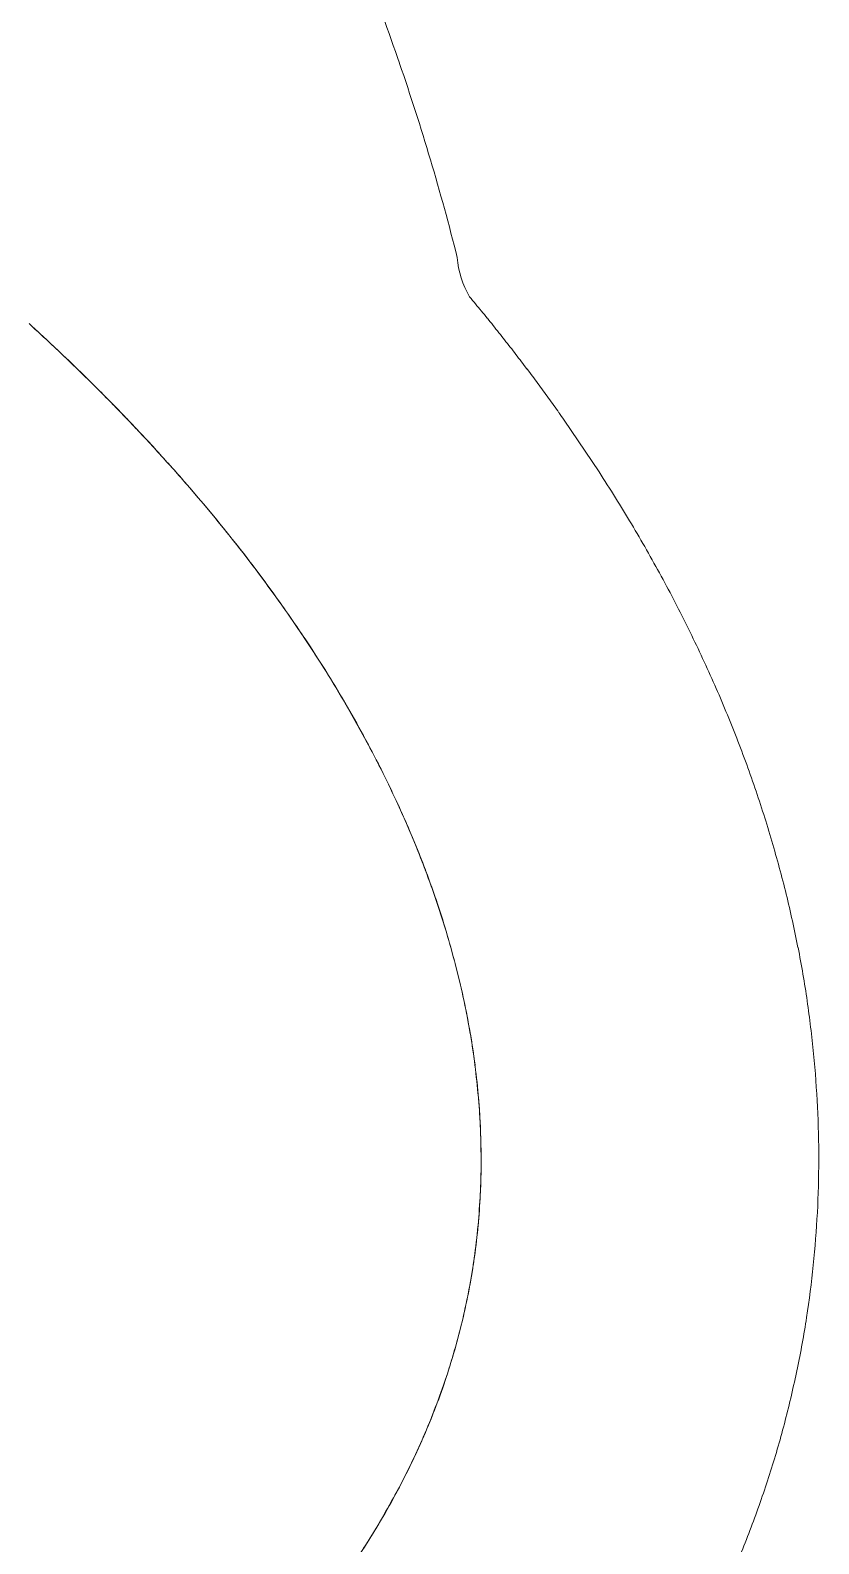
# Model space of a CAD drawing. Header units: millimetres. Extents: x 8533 to 164433, y 5768 to 115327.
# Drawn here: x 57199.6 to 57255.6, y 107684.4 to 107791.8 of the extents above; entities that cross this region are included whole.
import ezdxf

# ---------------------------------------------------------------- set-up
doc = ezdxf.new("R2010")
doc.units = ezdxf.units.MM
doc.header["$LTSCALE"] = 250
doc.layers.add('06_G-ENP_심볼', color=3, linetype='Continuous')
doc.layers.add('G-ENP', color=1, linetype='Continuous')

# ---------------------------------------------------------------- blocks, each defined once
blk = doc.blocks.new('zw$82BC')
at = {"layer": 'G-ENP', "color": 8, "lineweight": 0}
for p, q in [((19.1643, 91.9919), (19.1331, 92.0381)), ((18.9563, 91.7514), (18.9401, 91.7805))]:
    blk.add_line(p, q, dxfattribs=at)
for centre, radius, start, end in [((16.9413, 91.6551), 2.1618, 18.9466, 21.3384), ((16.9459, 91.6566), 2.157, 16.5443, 18.9466), ((16.9506, 91.658), 2.1521, 14.1303, 16.5443), ((19.1198, 92.19), 0.0825, 184.5875, 210.3132), ((17.6554, 90.9853), 1.8148, 39.5927, 39.8558), ((17.6744, 91.0011), 1.7901, 39.3265, 39.5927), ((17.6933, 91.0166), 1.7657, 39.0573, 39.3265), ((17.3954, 90.7409), 1.8709, 46.4431, 47.6843), ((17.3974, 90.743), 1.868, 46.3958, 47.6383), ((17.7121, 91.0318), 1.7416, 38.7851, 39.0573), ((17.7306, 91.0467), 1.7177, 38.5097, 38.7851), ((17.7491, 91.0613), 1.6942, 38.2312, 38.5097), ((17.7673, 91.0757), 1.6709, 37.9494, 38.2312), ((17.7855, 91.0899), 1.6479, 37.6645, 37.9494), ((17.4485, 90.7967), 1.7939, 45.1682, 46.4433), ((17.4505, 90.7987), 1.7911, 45.1197, 46.396), ((17.8034, 91.1037), 1.6252, 37.3763, 37.6645), ((17.8212, 91.1173), 1.6028, 37.0848, 37.3763), ((17.8389, 91.1307), 1.5807, 36.7899, 37.0848), ((17.8564, 91.1438), 1.5589, 36.4917, 36.7899), ((17.5016, 90.8501), 1.7186, 43.8578, 45.1685), ((17.5036, 90.8521), 1.7158, 43.8078, 45.1199), ((17.8737, 91.1566), 1.5373, 36.19, 36.4917), ((17.8909, 91.1692), 1.516, 35.8849, 36.19), ((17.9079, 91.1815), 1.495, 35.5763, 35.8849), ((17.9247, 91.1935), 1.4743, 35.2641, 35.5763), ((17.5547, 90.9011), 1.645, 42.5096, 43.858), ((17.5567, 90.903), 1.6422, 42.4583, 43.8081), ((17.9414, 91.2053), 1.4539, 34.9484, 35.2641), ((17.6075, 90.9496), 1.5733, 41.1219, 42.5099), ((17.6095, 90.9513), 1.5706, 41.069, 42.4585), ((17.66, 90.9954), 1.5036, 39.6923, 41.1221), ((17.662, 90.9971), 1.501, 39.6378, 41.0692), ((17.9445, 91.2021), 1.4531, 30.7598, 32.921), ((17.712, 91.0385), 1.4361, 38.2189, 39.6926), ((17.7139, 91.0401), 1.4336, 38.1627, 39.6381), ((18.0022, 91.2365), 1.386, 28.5332, 30.7599), ((17.7633, 91.0789), 1.3708, 36.6995, 38.2192), ((17.7652, 91.0804), 1.3684, 36.6415, 38.163), ((17.8138, 91.1165), 1.3078, 35.1318, 36.6997), ((17.8156, 91.1179), 1.3055, 35.072, 36.6418), ((18.0572, 91.2664), 1.3234, 26.2402, 28.5332), ((17.8632, 91.1513), 1.2473, 33.5137, 35.132), ((17.8651, 91.1526), 1.2451, 33.452, 35.0722), ((18.1092, 91.292), 1.2654, 23.8805, 26.2402), ((17.9116, 91.1833), 1.1894, 31.8431, 33.514), ((17.9133, 91.1845), 1.1873, 31.7794, 33.4522), ((17.9586, 91.2125), 1.134, 30.118, 31.8434), ((17.9603, 91.2136), 1.132, 30.0521, 31.7796), ((18.1581, 91.3136), 1.212, 21.4544, 23.8804), ((18.027, 91.2527), 1.0547, 28.2915, 30.0973), ((18.0474, 91.2632), 1.0317, 26.4947, 28.3125), ((18.049, 91.264), 1.0299, 26.4253, 28.2453), ((18.2036, 91.3315), 1.1631, 18.9626, 21.4542), ((18.0897, 91.2843), 0.9844, 24.6174, 26.4949), ((18.0913, 91.285), 0.9827, 24.5458, 26.4255), ((18.2455, 91.3459), 1.1188, 16.4067, 18.9622), ((18.1303, 91.3029), 0.9398, 22.6789, 24.6175), ((18.1318, 91.3035), 0.9382, 22.6049, 24.5459), ((18.169, 91.319), 0.8979, 20.6778, 22.679), ((18.1704, 91.3196), 0.8964, 20.6014, 22.605), ((18.2836, 91.3571), 1.079, 13.789, 16.4062), ((18.2056, 91.3329), 0.8587, 18.6132, 20.6778), ((18.207, 91.3334), 0.8573, 18.5344, 20.6015), ((18.2401, 91.3445), 0.8223, 16.4845, 18.6131), ((18.2414, 91.3449), 0.821, 16.4034, 18.5344), ((18.3178, 91.3655), 1.0438, 11.1129, 13.7885), ((18.2723, 91.354), 0.7887, 14.292, 16.4845), ((18.2735, 91.3543), 0.7875, 14.2084, 16.4033), ((18.3479, 91.3715), 1.0132, 8.3825, 11.1123), ((18.3021, 91.3616), 0.758, 12.036, 14.2918), ((18.3032, 91.3619), 0.7569, 11.9501, 14.2082), ((18.3295, 91.3675), 0.73, 9.718, 12.0357), ((18.3304, 91.3676), 0.7291, 9.6298, 11.9498), ((18.3737, 91.3753), 0.987, 5.6028, 8.3817), ((18.3542, 91.3717), 0.705, 7.3399, 9.7176), ((18.3551, 91.3718), 0.7041, 7.2496, 9.6294), ((18.3952, 91.3774), 0.9654, 2.7798, 5.6019), ((18.3762, 91.3745), 0.6827, 4.9048, 7.3395), ((18.377, 91.3746), 0.682, 4.8123, 7.2491), ((18.3955, 91.3762), 0.6634, 2.4162, 4.9042), ((18.3962, 91.3762), 0.6627, 2.3218, 4.8117), ((18.4123, 91.3783), 0.9483, 359.9203, 2.7788), ((18.412, 91.3769), 0.6469, 359.8787, 2.4155), ((18.4125, 91.3769), 0.6463, 359.7826, 2.3211), ((18.426, 91.3769), 0.6329, 357.2003, 359.7818), ((18.4256, 91.3769), 0.6333, 357.2979, 359.8779), ((18.4248, 91.3783), 0.9358, 357.032, 359.9192), ((18.4366, 91.3764), 0.6223, 354.5811, 357.1994), ((18.4362, 91.3764), 0.6226, 354.68, 357.297), ((18.444, 91.3757), 0.6149, 352.0321, 354.6791), ((18.4328, 91.3779), 0.9278, 354.1232, 357.0309), ((18.4442, 91.3756), 0.6146, 351.9323, 354.5802), ((18.4473, 91.3753), 0.6115, 349.2651, 351.9279), ((18.4487, 91.375), 0.6101, 349.362, 352.0311), ((18.4362, 91.3775), 0.9244, 351.2026, 354.122), ((18.4494, 91.3748), 0.6094, 346.5962, 349.2661), ((18.4479, 91.3752), 0.6109, 346.6995, 349.363), ((18.4447, 91.376), 0.6142, 343.9474, 346.5951), ((18.445, 91.3759), 0.6139, 344.0463, 346.695), ((18.4296, 91.3786), 0.9311, 348.2956, 351.1991), ((18.4373, 91.3781), 0.6219, 341.3285, 343.9464), ((18.4376, 91.378), 0.6216, 341.4261, 344.0453), ((18.4357, 91.3773), 0.9248, 345.3801, 348.2989), ((18.4271, 91.3816), 0.6326, 338.7466, 341.3276), ((18.4276, 91.3814), 0.6322, 338.8427, 341.4252), ((18.4144, 91.3865), 0.6463, 336.2081, 338.7458), ((18.415, 91.3863), 0.6457, 336.3025, 338.8419), ((18.4339, 91.3778), 0.9267, 342.4686, 345.3789), ((18.3993, 91.3932), 0.6628, 333.7184, 336.2074), ((18.3999, 91.3929), 0.6621, 333.8109, 336.3018), ((18.3819, 91.4018), 0.6822, 331.2823, 333.7178), ((18.3826, 91.4014), 0.6814, 331.3727, 333.8103), ((18.4278, 91.3797), 0.9331, 339.5746, 342.4675), ((18.3624, 91.4125), 0.7045, 328.9034, 331.2818), ((18.3631, 91.4121), 0.7036, 328.9916, 331.3722), ((18.3408, 91.4255), 0.7297, 326.5846, 328.903), ((18.3417, 91.425), 0.7287, 326.6705, 328.9912), ((18.4175, 91.3836), 0.9441, 336.7063, 339.5734)]:
    blk.add_arc(centre, radius, start, end, dxfattribs=at)

msp = doc.modelspace()

# ---------------------------------------------------------------- block references
at = {"layer": '06_G-ENP_심볼', "color": 0, "xscale": 79.36842069133647, "yscale": 79.36842069133647, "zscale": 79.36842069133647}
msp.add_blockref('zw$82BC', (55718.95, 100459.2, -0.32), dxfattribs=at)

doc.saveas('drawing.dxf')
